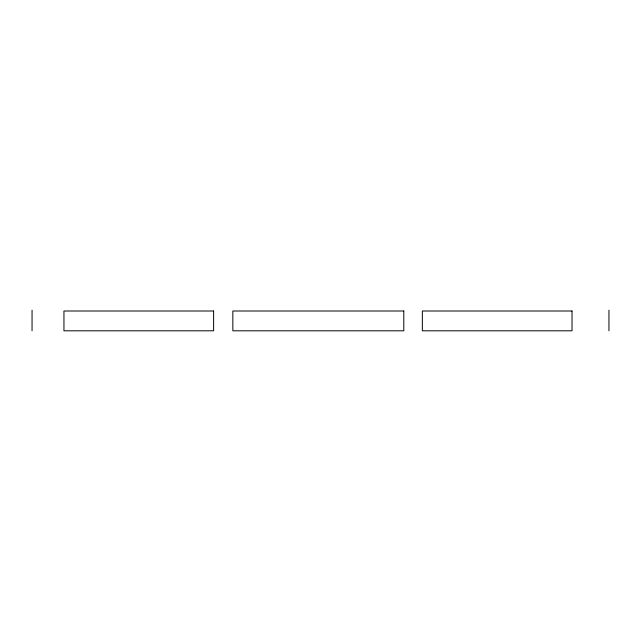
<?xml version="1.0" encoding="UTF-8"?>
<svg xmlns="http://www.w3.org/2000/svg" width="641" height="641" viewBox="0 0 641 641"><rect width="100%" height="100%" fill="white"/><g stroke="black" fill="none" stroke-linecap="round" stroke-linejoin="round"><path stroke-width="0.96" d="M608.95 310.196L608.95 330.804M32.05 310.196L32.05 330.804M213.613 311.005L63.948 311.005L63.948 330.804L213.613 330.804L213.613 311.005M403.79 311.005L232.851 311.005L232.851 330.804L403.79 330.804L403.79 311.005M572.02 311.005L422.355 311.005L422.355 330.804L572.02 330.804L572.02 311.005"/></g></svg>
